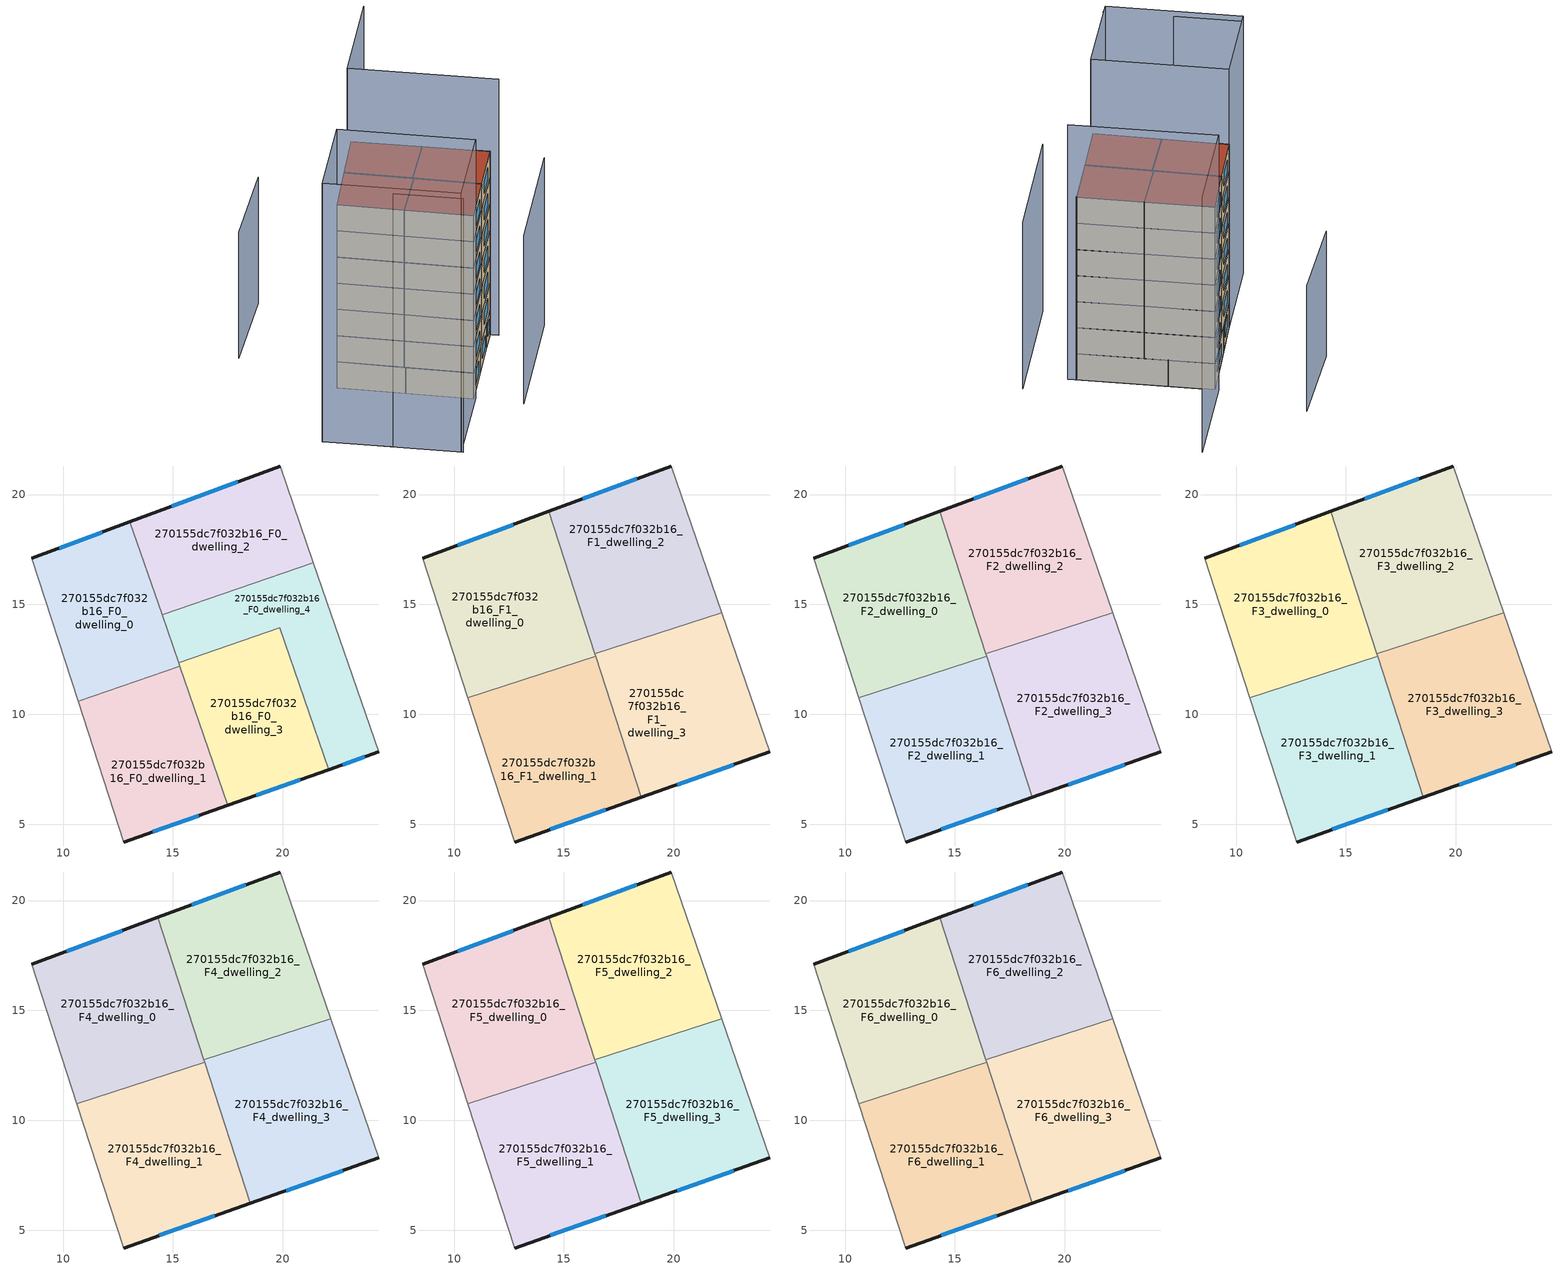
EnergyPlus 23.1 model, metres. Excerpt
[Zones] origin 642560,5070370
270155dc7f032b16_F0_dwelling_0
 floor ground (EU_floor_Construction): 15.31,12.19 13.04,18.76 8.56,17.1 10.68,10.59 z0
 wall outside (EU_wall_Construction): 8.56,17.1 13.04,18.76 z0:3
 wall to 270155dc7f032b16_F0_dwelling_1 (EU_wall_Construction): 15.31,12.19 10.68,10.59 z0:3
 wall adiabatic (EU_wall_Construction): 10.68,10.59 8.56,17.1 z0:3
 wall to 270155dc7f032b16_F0_dwelling_2 (EU_wall_Construction): 13.04,18.76 14.5,14.52 z0:3
 wall to 270155dc7f032b16_F0_dwelling_4 (EU_wall_Construction): 14.5,14.52 15.26,12.34 z0:3
 wall to 270155dc7f032b16_F0_dwelling_3 (EU_wall_Construction): 15.26,12.34 15.31,12.19 z0:3
 window (EU_Window_Construction): 9.82,17.56 11.78,18.29 z0.84:2.16
 ceiling adiabatic (EU_roof_Construction): 15.29,12.25 15.31,12.19 10.68,10.59 10.63,10.74 z3
270155dc7f032b16_F0_dwelling_1
 floor ground (EU_floor_Construction): 17.5,5.86 15.31,12.19 10.68,10.59 12.76,4.19 z0
 wall outside (EU_wall_Construction): 17.5,5.86 12.76,4.19 z0:3
 wall adiabatic (EU_wall_Construction): 12.76,4.19 10.68,10.59 z0:3
 wall to 270155dc7f032b16_F0_dwelling_3 (EU_wall_Construction): 15.31,12.19 17.5,5.86 z0:3
 window (EU_Window_Construction): 16.17,5.39 14.09,4.66 z0.84:2.16
 ceiling adiabatic (EU_roof_Construction): 15.31,12.19 17.5,5.86 12.76,4.19 10.68,10.59 z3
270155dc7f032b16_F0_dwelling_2
 floor ground (EU_floor_Construction): 21.39,16.9 19.87,21.3 13.04,18.76 14.5,14.52 z0
 wall outside (EU_wall_Construction): 13.04,18.76 19.87,21.3 z0:3
 wall adiabatic (EU_wall_Construction): 19.87,21.3 21.39,16.9 z0:3
 wall to 270155dc7f032b16_F0_dwelling_4 (EU_wall_Construction): 21.39,16.9 14.5,14.52 z0:3
 window (EU_Window_Construction): 14.95,19.47 17.96,20.59 z0.84:2.16
270155dc7f032b16_F0_dwelling_3
 floor ground (EU_floor_Construction): 22.09,7.48 19.86,13.93 15.26,12.34 17.5,5.86 z0
 wall outside (EU_wall_Construction): 22.09,7.48 17.5,5.86 z0:3
 wall to 270155dc7f032b16_F0_dwelling_4 (EU_wall_Construction): 15.26,12.34 19.86,13.93 22.09,7.48 z0:3
 window (EU_Window_Construction): 20.8,7.03 18.78,6.31 z0.84:2.16
270155dc7f032b16_F0_dwelling_4
 floor ground (EU_floor_Construction): 24.37,8.29 21.39,16.9 14.5,14.52 15.26,12.34 19.86,13.93 22.09,7.48 z0
 wall outside (EU_wall_Construction): 24.37,8.29 22.09,7.48 z0:3
 wall adiabatic (EU_wall_Construction): 21.39,16.9 24.37,8.29 z0:3
 window (EU_Window_Construction): 23.73,8.06 22.73,7.71 z0.84:2.16
270155dc7f032b16_F1_dwelling_0
 floor to 270155dc7f032b16_F0_dwelling_0 (EU_floor_Construction): 15.29,12.25 13.04,18.76 8.56,17.1 10.63,10.74 z3
 floor to 270155dc7f032b16_F0_dwelling_2 (EU_floor_Construction): 15.7,14.93 14.3,19.23 13.04,18.76 14.5,14.52 z3
 floor to 270155dc7f032b16_F0_dwelling_4 (EU_floor_Construction): 16.41,12.74 15.7,14.93 14.5,14.52 15.26,12.34 z3
 floor to 270155dc7f032b16_F0_dwelling_3 (EU_floor_Construction): 16.44,12.63 16.41,12.74 15.26,12.34 15.29,12.25 z3
 wall outside (EU_wall_Construction): 8.56,17.1 14.3,19.23 z3:6
 wall to 270155dc7f032b16_F1_dwelling_1 (EU_wall_Construction): 16.44,12.63 10.63,10.74 z3:6
 wall adiabatic (EU_wall_Construction): 10.63,10.74 8.56,17.1 z3:6
 wall to 270155dc7f032b16_F1_dwelling_2 (EU_wall_Construction): 14.3,19.23 16.41,12.75 z3:6
 wall to 270155dc7f032b16_F1_dwelling_3 (EU_wall_Construction): 16.41,12.75 16.45,12.63 z3:6
 window (EU_Window_Construction): 10.17,17.7 12.7,18.63 z3.84:5.16
270155dc7f032b16_F1_dwelling_1
 floor to 270155dc7f032b16_F0_dwelling_3 (EU_floor_Construction): 18.52,6.22 16.44,12.63 15.29,12.25 17.5,5.86 z3
 floor adiabatic (EU_floor_Construction): 17.5,5.86 15.29,12.25 15.83,12.43 10.63,10.74 12.76,4.19 18.53,6.22 z3
 wall outside (EU_wall_Construction): 18.53,6.22 12.76,4.19 z3:6
 wall adiabatic (EU_wall_Construction): 12.76,4.19 10.63,10.74 z3:6
 wall to 270155dc7f032b16_F1_dwelling_3 (EU_wall_Construction): 16.44,12.63 18.53,6.22 z3:6
 window (EU_Window_Construction): 16.91,5.65 14.38,4.76 z3.84:5.16
270155dc7f032b16_F1_dwelling_2
 floor to 270155dc7f032b16_F0_dwelling_2 (EU_floor_Construction): 21.39,16.9 19.87,21.3 14.3,19.23 15.7,14.93 z3
 floor to 270155dc7f032b16_F0_dwelling_3 (EU_floor_Construction): 19.88,13.88 19.86,13.93 16.98,12.94 z3
 floor to 270155dc7f032b16_F0_dwelling_4 (EU_floor_Construction): 22.18,14.63 21.39,16.9 15.7,14.93 16.41,12.75 16.98,12.94 19.86,13.93 19.88,13.88 z3
 wall outside (EU_wall_Construction): 14.3,19.23 19.87,21.3 z3:6
 wall adiabatic (EU_wall_Construction): 19.87,21.3 22.18,14.63 z3:6
 wall to 270155dc7f032b16_F1_dwelling_3 (EU_wall_Construction): 22.18,14.63 16.41,12.75 z3:6
 window (EU_Window_Construction): 15.86,19.81 18.31,20.72 z3.84:5.16
270155dc7f032b16_F1_dwelling_3
 floor to 270155dc7f032b16_F0_dwelling_3 (EU_floor_Construction): 22.09,7.48 19.88,13.88 16.98,12.94 16.41,12.74 18.52,6.22 z3
 floor to 270155dc7f032b16_F0_dwelling_4 (EU_floor_Construction): 24.37,8.29 22.18,14.63 19.88,13.88 22.09,7.48 z3; 16.98,12.94 16.41,12.75 16.41,12.74 z3
 wall outside (EU_wall_Construction): 24.37,8.29 18.53,6.22 z3:6
 wall adiabatic (EU_wall_Construction): 22.18,14.63 24.37,8.29 z3:6
 window (EU_Window_Construction): 22.73,7.71 20.16,6.8 z3.84:5.16
270155dc7f032b16_F2_dwelling_0
 floor to 270155dc7f032b16_F1_dwelling_0 (EU_floor_Construction): 16.44,12.63 14.3,19.23 8.56,17.1 10.63,10.74 z6
 wall outside (EU_wall_Construction): 8.56,17.1 14.3,19.23 z6:9
 wall to 270155dc7f032b16_F2_dwelling_1 (EU_wall_Construction): 16.44,12.63 10.63,10.74 z6:9
 wall adiabatic (EU_wall_Construction): 10.63,10.74 8.56,17.1 z6:9
 wall to 270155dc7f032b16_F2_dwelling_2 (EU_wall_Construction): 14.3,19.23 16.41,12.75 z6:9
 wall to 270155dc7f032b16_F2_dwelling_3 (EU_wall_Construction): 16.41,12.75 16.45,12.63 z6:9
 window (EU_Window_Construction): 10.17,17.7 12.7,18.63 z6.84:8.16
270155dc7f032b16_F2_dwelling_1
 floor to 270155dc7f032b16_F1_dwelling_1 (EU_floor_Construction): 18.53,6.22 16.44,12.63 10.63,10.74 12.76,4.19 z6
 wall outside (EU_wall_Construction): 18.53,6.22 12.76,4.19 z6:9
 wall adiabatic (EU_wall_Construction): 12.76,4.19 10.63,10.74 z6:9
 wall to 270155dc7f032b16_F2_dwelling_3 (EU_wall_Construction): 16.44,12.63 18.53,6.22 z6:9
 window (EU_Window_Construction): 16.91,5.65 14.38,4.76 z6.84:8.16
270155dc7f032b16_F2_dwelling_2
 floor to 270155dc7f032b16_F1_dwelling_2 (EU_floor_Construction): 22.18,14.63 19.87,21.3 14.3,19.23 16.41,12.75 z6
 wall outside (EU_wall_Construction): 14.3,19.23 19.87,21.3 z6:9
 wall adiabatic (EU_wall_Construction): 19.87,21.3 22.18,14.63 z6:9
 wall to 270155dc7f032b16_F2_dwelling_3 (EU_wall_Construction): 22.18,14.63 16.41,12.75 z6:9
 window (EU_Window_Construction): 15.86,19.81 18.31,20.72 z6.84:8.16
270155dc7f032b16_F2_dwelling_3
 floor to 270155dc7f032b16_F1_dwelling_3 (EU_floor_Construction): 24.37,8.29 22.18,14.63 16.41,12.75 18.53,6.22 z6
 wall outside (EU_wall_Construction): 24.37,8.29 18.53,6.22 z6:9
 wall adiabatic (EU_wall_Construction): 22.18,14.63 24.37,8.29 z6:9
 window (EU_Window_Construction): 22.73,7.71 20.16,6.8 z6.84:8.16
270155dc7f032b16_F3_dwelling_0
 floor to 270155dc7f032b16_F2_dwelling_0 (EU_floor_Construction): 16.44,12.63 14.3,19.23 8.56,17.1 10.63,10.74 z9
 wall outside (EU_wall_Construction): 8.56,17.1 14.3,19.23 z9:12
 wall to 270155dc7f032b16_F3_dwelling_1 (EU_wall_Construction): 16.44,12.63 10.63,10.74 z9:12
 wall adiabatic (EU_wall_Construction): 10.63,10.74 8.56,17.1 z9:12
 wall to 270155dc7f032b16_F3_dwelling_2 (EU_wall_Construction): 14.3,19.23 16.41,12.75 z9:12
 wall to 270155dc7f032b16_F3_dwelling_3 (EU_wall_Construction): 16.41,12.75 16.45,12.63 z9:12
 window (EU_Window_Construction): 10.17,17.7 12.7,18.63 z9.84:11.16
270155dc7f032b16_F3_dwelling_1
 floor to 270155dc7f032b16_F2_dwelling_1 (EU_floor_Construction): 18.53,6.22 16.44,12.63 10.63,10.74 12.76,4.19 z9
 wall outside (EU_wall_Construction): 18.53,6.22 12.76,4.19 z9:12
 wall adiabatic (EU_wall_Construction): 12.76,4.19 10.63,10.74 z9:12
 wall to 270155dc7f032b16_F3_dwelling_3 (EU_wall_Construction): 16.44,12.63 18.53,6.22 z9:12
 window (EU_Window_Construction): 16.91,5.65 14.38,4.76 z9.84:11.16
270155dc7f032b16_F3_dwelling_2
 floor to 270155dc7f032b16_F2_dwelling_2 (EU_floor_Construction): 22.18,14.63 19.87,21.3 14.3,19.23 16.41,12.75 z9
 wall outside (EU_wall_Construction): 14.3,19.23 19.87,21.3 z9:12
 wall adiabatic (EU_wall_Construction): 19.87,21.3 22.18,14.63 z9:12
 wall to 270155dc7f032b16_F3_dwelling_3 (EU_wall_Construction): 22.18,14.63 16.41,12.75 z9:12
 window (EU_Window_Construction): 15.86,19.81 18.31,20.72 z9.84:11.16
270155dc7f032b16_F3_dwelling_3
 floor to 270155dc7f032b16_F2_dwelling_3 (EU_floor_Construction): 24.37,8.29 22.18,14.63 16.41,12.75 18.53,6.22 z9
 wall outside (EU_wall_Construction): 24.37,8.29 18.53,6.22 z9:12
 wall adiabatic (EU_wall_Construction): 22.18,14.63 24.37,8.29 z9:12
 window (EU_Window_Construction): 22.73,7.71 20.16,6.8 z9.84:11.16
270155dc7f032b16_F4_dwelling_0
 floor to 270155dc7f032b16_F3_dwelling_0 (EU_floor_Construction): 16.44,12.63 14.3,19.23 8.56,17.1 10.63,10.74 z12
 wall outside (EU_wall_Construction): 8.56,17.1 14.3,19.23 z12:15
 wall to 270155dc7f032b16_F4_dwelling_1 (EU_wall_Construction): 16.44,12.63 10.63,10.74 z12:15
 wall adiabatic (EU_wall_Construction): 10.63,10.74 8.56,17.1 z12:15
 wall to 270155dc7f032b16_F4_dwelling_2 (EU_wall_Construction): 14.3,19.23 16.41,12.75 z12:15
 wall to 270155dc7f032b16_F4_dwelling_3 (EU_wall_Construction): 16.41,12.75 16.45,12.63 z12:15
 window (EU_Window_Construction): 10.17,17.7 12.7,18.63 z12.84:14.16
270155dc7f032b16_F4_dwelling_1
 floor to 270155dc7f032b16_F3_dwelling_1 (EU_floor_Construction): 18.53,6.22 16.44,12.63 10.63,10.74 12.76,4.19 z12
 wall outside (EU_wall_Construction): 18.53,6.22 12.76,4.19 z12:15
 wall adiabatic (EU_wall_Construction): 12.76,4.19 10.63,10.74 z12:15
 wall to 270155dc7f032b16_F4_dwelling_3 (EU_wall_Construction): 16.44,12.63 18.53,6.22 z12:15
 window (EU_Window_Construction): 16.91,5.65 14.38,4.76 z12.84:14.16
270155dc7f032b16_F4_dwelling_2
 floor to 270155dc7f032b16_F3_dwelling_2 (EU_floor_Construction): 22.18,14.63 19.87,21.3 14.3,19.23 16.41,12.75 z12
 wall outside (EU_wall_Construction): 14.3,19.23 19.87,21.3 z12:15
 wall adiabatic (EU_wall_Construction): 19.87,21.3 22.18,14.63 z12:15
 wall to 270155dc7f032b16_F4_dwelling_3 (EU_wall_Construction): 22.18,14.63 16.41,12.75 z12:15
 window (EU_Window_Construction): 15.86,19.81 18.31,20.72 z12.84:14.16
270155dc7f032b16_F4_dwelling_3
 floor to 270155dc7f032b16_F3_dwelling_3 (EU_floor_Construction): 24.37,8.29 22.18,14.63 16.41,12.75 18.53,6.22 z12
 wall outside (EU_wall_Construction): 24.37,8.29 18.53,6.22 z12:15
 wall adiabatic (EU_wall_Construction): 22.18,14.63 24.37,8.29 z12:15
 window (EU_Window_Construction): 22.73,7.71 20.16,6.8 z12.84:14.16
270155dc7f032b16_F5_dwelling_0
 floor to 270155dc7f032b16_F4_dwelling_0 (EU_floor_Construction): 16.44,12.63 14.3,19.23 8.56,17.1 10.63,10.74 z15
 wall outside (EU_wall_Construction): 8.56,17.1 14.3,19.23 z15:18
 wall to 270155dc7f032b16_F5_dwelling_1 (EU_wall_Construction): 16.44,12.63 10.63,10.74 z15:18
 wall adiabatic (EU_wall_Construction): 10.63,10.74 8.56,17.1 z15:18
 wall to 270155dc7f032b16_F5_dwelling_2 (EU_wall_Construction): 14.3,19.23 16.41,12.75 z15:18
 wall to 270155dc7f032b16_F5_dwelling_3 (EU_wall_Construction): 16.41,12.75 16.45,12.63 z15:18
 window (EU_Window_Construction): 10.17,17.7 12.7,18.63 z15.84:17.16
270155dc7f032b16_F5_dwelling_1
 floor to 270155dc7f032b16_F4_dwelling_1 (EU_floor_Construction): 18.53,6.22 16.44,12.63 10.63,10.74 12.76,4.19 z15
 wall outside (EU_wall_Construction): 18.53,6.22 12.76,4.19 z15:18
 wall adiabatic (EU_wall_Construction): 12.76,4.19 10.63,10.74 z15:18
 wall to 270155dc7f032b16_F5_dwelling_3 (EU_wall_Construction): 16.44,12.63 18.53,6.22 z15:18
 window (EU_Window_Construction): 16.91,5.65 14.38,4.76 z15.84:17.16
270155dc7f032b16_F5_dwelling_2
 floor to 270155dc7f032b16_F4_dwelling_2 (EU_floor_Construction): 22.18,14.63 19.87,21.3 14.3,19.23 16.41,12.75 z15
 wall outside (EU_wall_Construction): 14.3,19.23 19.87,21.3 z15:18
 wall adiabatic (EU_wall_Construction): 19.87,21.3 22.18,14.63 z15:18
 wall to 270155dc7f032b16_F5_dwelling_3 (EU_wall_Construction): 22.18,14.63 16.41,12.75 z15:18
 window (EU_Window_Construction): 15.86,19.81 18.31,20.72 z15.84:17.16
270155dc7f032b16_F5_dwelling_3
 floor to 270155dc7f032b16_F4_dwelling_3 (EU_floor_Construction): 24.37,8.29 22.18,14.63 16.41,12.75 18.53,6.22 z15
 wall outside (EU_wall_Construction): 24.37,8.29 18.53,6.22 z15:18
 wall adiabatic (EU_wall_Construction): 22.18,14.63 24.37,8.29 z15:18
 window (EU_Window_Construction): 22.73,7.71 20.16,6.8 z15.84:17.16
270155dc7f032b16_F6_dwelling_0
 floor to 270155dc7f032b16_F5_dwelling_0 (EU_floor_Construction): 16.44,12.63 14.3,19.23 8.56,17.1 10.63,10.74 z18
 wall outside (EU_wall_Construction): 8.56,17.1 14.3,19.23 z18:21
 wall to 270155dc7f032b16_F6_dwelling_1 (EU_wall_Construction): 16.44,12.63 10.63,10.74 z18:21
 wall adiabatic (EU_wall_Construction): 10.63,10.74 8.56,17.1 z18:21
 wall to 270155dc7f032b16_F6_dwelling_2 (EU_wall_Construction): 14.3,19.23 16.41,12.75 z18:21
 wall to 270155dc7f032b16_F6_dwelling_3 (EU_wall_Construction): 16.41,12.75 16.45,12.63 z18:21
 window (EU_Window_Construction): 10.17,17.7 12.7,18.63 z18.84:20.16
 roof outside (EU_roof_Construction): 14.3,19.23 16.44,12.63 10.63,10.74 8.56,17.1 z21
270155dc7f032b16_F6_dwelling_1
 floor to 270155dc7f032b16_F5_dwelling_1 (EU_floor_Construction): 18.53,6.22 16.44,12.63 10.63,10.74 12.76,4.19 z18
 wall outside (EU_wall_Construction): 18.53,6.22 12.76,4.19 z18:21
 wall adiabatic (EU_wall_Construction): 12.76,4.19 10.63,10.74 z18:21
 wall to 270155dc7f032b16_F6_dwelling_3 (EU_wall_Construction): 16.44,12.63 18.53,6.22 z18:21
 window (EU_Window_Construction): 16.91,5.65 14.38,4.76 z18.84:20.16
 roof outside (EU_roof_Construction): 16.44,12.63 18.53,6.22 12.76,4.19 10.63,10.74 z21
270155dc7f032b16_F6_dwelling_2
 floor to 270155dc7f032b16_F5_dwelling_2 (EU_floor_Construction): 22.18,14.63 19.87,21.3 14.3,19.23 16.41,12.75 z18
 wall outside (EU_wall_Construction): 14.3,19.23 19.87,21.3 z18:21
 wall adiabatic (EU_wall_Construction): 19.87,21.3 22.18,14.63 z18:21
 wall to 270155dc7f032b16_F6_dwelling_3 (EU_wall_Construction): 22.18,14.63 16.41,12.75 z18:21
 window (EU_Window_Construction): 15.86,19.81 18.31,20.72 z18.84:20.16
 roof outside (EU_roof_Construction): 19.87,21.3 22.18,14.63 16.41,12.75 14.3,19.23 z21
270155dc7f032b16_F6_dwelling_3
 floor to 270155dc7f032b16_F5_dwelling_3 (EU_floor_Construction): 24.37,8.29 22.18,14.63 16.41,12.75 18.53,6.22 z18
 wall outside (EU_wall_Construction): 24.37,8.29 18.53,6.22 z18:21
 wall adiabatic (EU_wall_Construction): 22.18,14.63 24.37,8.29 z18:21
 window (EU_Window_Construction): 22.73,7.71 20.16,6.8 z18.84:20.16
 roof outside (EU_roof_Construction): 22.18,14.63 24.37,8.29 18.53,6.22 16.41,12.75 z21
shading: 14.22,-0.57 28.31,4.33 z0:19.2; -1.04,13.6 3.42,0.61 z0:29; 3.36,0.79 -1.11,13.78 / -1.11,13.78 8.56,17.1 / 8.56,17.1 13.02,4.11 / 13.02,4.11 3.36,0.79 z0:29.6; 24.66,7.47 19.76,21.62 / 19.76,21.62 30.98,25.5 z0:29.3; 19.39,31.19 9.27,28.21 z0:14.4
[Building]
EU S2 Campaign: North Axis=0; Terrain=City; Solar Distribution=FullExterior
[Site:Location]
Lyon-Bron: Latitude=45.75; Longitude=5; Time Zone=1; Elevation=198
[SizingPeriod:WeatherFileDays]
AnnualSizingPeriod: Begin Month=1; Begin Day of Month=1; End Month=12; End Day of Month=31; Day of Week for Start Day=Monday; Use Weather File Daylight Saving Period=No; Use Weather File Rain and Snow Indicators=No
[MATERIAL]
EU_InternalMass_Material: Roughness=MediumRough; Thickness=0.1; Conductivity=1; Density=1800; Specific Heat=900; Thermal Absorptance=0.9; Solar Absorptance=0.7; Visible Absorptance=0.7
[MATERIAL:NOMASS] Roughness=MediumRough; Thermal Absorptance=0.9; Solar Absorptance=0.7; Visible Absorptance=0.7
Name | Thermal Resistance
EU_wall_NoMass | 0.776494
EU_roof_NoMass | 0.486893
EU_floor_NoMass | 0.421597
[WINDOWMATERIAL:SIMPLEGLAZINGSYSTEM]
EU_Window_SimpleGlazing: UFactor=4.24961; Solar Heat Gain Coefficient=0.83; Visible Transmittance=0.83
[CONSTRUCTION]
EU_wall_Construction: EU_wall_NoMass
EU_roof_Construction: EU_roof_NoMass
EU_floor_Construction: EU_floor_NoMass
EU_InternalMass_Construction: EU_InternalMass_Material
EU_Window_Construction: EU_Window_SimpleGlazing
[ZONE] Type=1; Multiplier=1; Ceiling Height=autocalculate; Floor Area=autocalculate; Part of Total Floor Area=Yes
Name | Volume
270155dc7f032b16_F0_dwelling_0 | 99.9485
270155dc7f032b16_F1_dwelling_0; 270155dc7f032b16_F2_dwelling_0; 270155dc7f032b16_F3_dwelling_0; 270155dc7f032b16_F4_dwelling_0; 270155dc7f032b16_F5_dwelling_0; 270155dc7f032b16_F6_dwelling_0 | 124.944
270155dc7f032b16_F0_dwelling_1 | 99.9434
270155dc7f032b16_F1_dwelling_1; 270155dc7f032b16_F2_dwelling_1; 270155dc7f032b16_F3_dwelling_1; 270155dc7f032b16_F4_dwelling_1; 270155dc7f032b16_F5_dwelling_1; 270155dc7f032b16_F6_dwelling_1 | 124.931
270155dc7f032b16_F0_dwelling_2 | 99.9265
270155dc7f032b16_F1_dwelling_2; 270155dc7f032b16_F2_dwelling_2; 270155dc7f032b16_F3_dwelling_2; 270155dc7f032b16_F4_dwelling_2; 270155dc7f032b16_F5_dwelling_2; 270155dc7f032b16_F6_dwelling_2 | 124.938
270155dc7f032b16_F0_dwelling_3 | 99.95
270155dc7f032b16_F1_dwelling_3; 270155dc7f032b16_F2_dwelling_3; 270155dc7f032b16_F3_dwelling_3; 270155dc7f032b16_F4_dwelling_3; 270155dc7f032b16_F5_dwelling_3; 270155dc7f032b16_F6_dwelling_3 | 124.943
270155dc7f032b16_F0_dwelling_4 | 99.9507
[INTERNALMASS] Construction=EU_InternalMass_Construction
Name | Zone or ZoneList | Surface Area
270155dc7f032b16_F0_dwelling_0_EU_InternalMass | 270155dc7f032b16_F0_dwelling_0 | 33.3165
270155dc7f032b16_F0_dwelling_1_EU_InternalMass | 270155dc7f032b16_F0_dwelling_1 | 33.3147
270155dc7f032b16_F0_dwelling_2_EU_InternalMass | 270155dc7f032b16_F0_dwelling_2 | 33.3091
270155dc7f032b16_F0_dwelling_3_EU_InternalMass | 270155dc7f032b16_F0_dwelling_3 | 33.3163
270155dc7f032b16_F0_dwelling_4_EU_InternalMass | 270155dc7f032b16_F0_dwelling_4 | 33.3172
270155dc7f032b16_F1_dwelling_0_EU_InternalMass | 270155dc7f032b16_F1_dwelling_0 | 41.6459
270155dc7f032b16_F1_dwelling_1_EU_InternalMass | 270155dc7f032b16_F1_dwelling_1 | 41.643
270155dc7f032b16_F1_dwelling_2_EU_InternalMass | 270155dc7f032b16_F1_dwelling_2 | 41.6464
270155dc7f032b16_F1_dwelling_3_EU_InternalMass | 270155dc7f032b16_F1_dwelling_3 | 41.6461
270155dc7f032b16_F2_dwelling_0_EU_InternalMass | 270155dc7f032b16_F2_dwelling_0 | 41.6459
270155dc7f032b16_F2_dwelling_1_EU_InternalMass | 270155dc7f032b16_F2_dwelling_1 | 41.643
270155dc7f032b16_F2_dwelling_2_EU_InternalMass | 270155dc7f032b16_F2_dwelling_2 | 41.6464
270155dc7f032b16_F2_dwelling_3_EU_InternalMass | 270155dc7f032b16_F2_dwelling_3 | 41.6461
270155dc7f032b16_F3_dwelling_0_EU_InternalMass | 270155dc7f032b16_F3_dwelling_0 | 41.6459
270155dc7f032b16_F3_dwelling_1_EU_InternalMass | 270155dc7f032b16_F3_dwelling_1 | 41.643
270155dc7f032b16_F3_dwelling_2_EU_InternalMass | 270155dc7f032b16_F3_dwelling_2 | 41.6464
270155dc7f032b16_F3_dwelling_3_EU_InternalMass | 270155dc7f032b16_F3_dwelling_3 | 41.6461
270155dc7f032b16_F4_dwelling_0_EU_InternalMass | 270155dc7f032b16_F4_dwelling_0 | 41.6459
270155dc7f032b16_F4_dwelling_1_EU_InternalMass | 270155dc7f032b16_F4_dwelling_1 | 41.643
270155dc7f032b16_F4_dwelling_2_EU_InternalMass | 270155dc7f032b16_F4_dwelling_2 | 41.6464
270155dc7f032b16_F4_dwelling_3_EU_InternalMass | 270155dc7f032b16_F4_dwelling_3 | 41.6461
270155dc7f032b16_F5_dwelling_0_EU_InternalMass | 270155dc7f032b16_F5_dwelling_0 | 41.6459
270155dc7f032b16_F5_dwelling_1_EU_InternalMass | 270155dc7f032b16_F5_dwelling_1 | 41.643
270155dc7f032b16_F5_dwelling_2_EU_InternalMass | 270155dc7f032b16_F5_dwelling_2 | 41.6464
270155dc7f032b16_F5_dwelling_3_EU_InternalMass | 270155dc7f032b16_F5_dwelling_3 | 41.6461
270155dc7f032b16_F6_dwelling_0_EU_InternalMass | 270155dc7f032b16_F6_dwelling_0 | 41.6459
270155dc7f032b16_F6_dwelling_1_EU_InternalMass | 270155dc7f032b16_F6_dwelling_1 | 41.643
270155dc7f032b16_F6_dwelling_2_EU_InternalMass | 270155dc7f032b16_F6_dwelling_2 | 41.6464
270155dc7f032b16_F6_dwelling_3_EU_InternalMass | 270155dc7f032b16_F6_dwelling_3 | 41.6461
[OTHEREQUIPMENT] Fuel Type=Electricity; Design Level Calculation Method=Watts/Area; Power per Zone Floor Area=1; Fraction Latent=0; Fraction Radiant=0; Fraction Lost=0; Carbon Dioxide Generation Rate=0; EndUse Subcategory=EU_Step8_InternalGains
Name | Zone or ZoneList or Space or SpaceList | Schedule
EU_Step8_InternalGain_270155dc7f032b16_F0_dwelling_0_f000 | 270155dc7f032b16_F0_dwelling_0 | EU_Step8_GainSchedule_270155dc7f032b16_F0_dwelling_0_f000
EU_Step8_InternalGain_270155dc7f032b16_F0_dwelling_1_f000 | 270155dc7f032b16_F0_dwelling_1 | EU_Step8_GainSchedule_270155dc7f032b16_F0_dwelling_1_f000
EU_Step8_InternalGain_270155dc7f032b16_F0_dwelling_2_f000 | 270155dc7f032b16_F0_dwelling_2 | EU_Step8_GainSchedule_270155dc7f032b16_F0_dwelling_2_f000
EU_Step8_InternalGain_270155dc7f032b16_F0_dwelling_3_f000 | 270155dc7f032b16_F0_dwelling_3 | EU_Step8_GainSchedule_270155dc7f032b16_F0_dwelling_3_f000
EU_Step8_InternalGain_270155dc7f032b16_F0_dwelling_4_f000 | 270155dc7f032b16_F0_dwelling_4 | EU_Step8_GainSchedule_270155dc7f032b16_F0_dwelling_4_f000
EU_Step8_InternalGain_270155dc7f032b16_F1_dwelling_0_f000 | 270155dc7f032b16_F1_dwelling_0 | EU_Step8_GainSchedule_270155dc7f032b16_F1_dwelling_0_f000
EU_Step8_InternalGain_270155dc7f032b16_F1_dwelling_1_f000 | 270155dc7f032b16_F1_dwelling_1 | EU_Step8_GainSchedule_270155dc7f032b16_F1_dwelling_1_f000
EU_Step8_InternalGain_270155dc7f032b16_F1_dwelling_2_f000 | 270155dc7f032b16_F1_dwelling_2 | EU_Step8_GainSchedule_270155dc7f032b16_F1_dwelling_2_f000
EU_Step8_InternalGain_270155dc7f032b16_F1_dwelling_3_f000 | 270155dc7f032b16_F1_dwelling_3 | EU_Step8_GainSchedule_270155dc7f032b16_F1_dwelling_3_f000
EU_Step8_InternalGain_270155dc7f032b16_F2_dwelling_0_f000 | 270155dc7f032b16_F2_dwelling_0 | EU_Step8_GainSchedule_270155dc7f032b16_F2_dwelling_0_f000
EU_Step8_InternalGain_270155dc7f032b16_F2_dwelling_1_f000 | 270155dc7f032b16_F2_dwelling_1 | EU_Step8_GainSchedule_270155dc7f032b16_F2_dwelling_1_f000
EU_Step8_InternalGain_270155dc7f032b16_F2_dwelling_2_f000 | 270155dc7f032b16_F2_dwelling_2 | EU_Step8_GainSchedule_270155dc7f032b16_F2_dwelling_2_f000
EU_Step8_InternalGain_270155dc7f032b16_F2_dwelling_3_f000 | 270155dc7f032b16_F2_dwelling_3 | EU_Step8_GainSchedule_270155dc7f032b16_F2_dwelling_3_f000
EU_Step8_InternalGain_270155dc7f032b16_F3_dwelling_0_f000 | 270155dc7f032b16_F3_dwelling_0 | EU_Step8_GainSchedule_270155dc7f032b16_F3_dwelling_0_f000
EU_Step8_InternalGain_270155dc7f032b16_F3_dwelling_1_f000 | 270155dc7f032b16_F3_dwelling_1 | EU_Step8_GainSchedule_270155dc7f032b16_F3_dwelling_1_f000
EU_Step8_InternalGain_270155dc7f032b16_F3_dwelling_2_f000 | 270155dc7f032b16_F3_dwelling_2 | EU_Step8_GainSchedule_270155dc7f032b16_F3_dwelling_2_f000
EU_Step8_InternalGain_270155dc7f032b16_F3_dwelling_3_f000 | 270155dc7f032b16_F3_dwelling_3 | EU_Step8_GainSchedule_270155dc7f032b16_F3_dwelling_3_f000
EU_Step8_InternalGain_270155dc7f032b16_F4_dwelling_0_f000 | 270155dc7f032b16_F4_dwelling_0 | EU_Step8_GainSchedule_270155dc7f032b16_F4_dwelling_0_f000
EU_Step8_InternalGain_270155dc7f032b16_F4_dwelling_1_f000 | 270155dc7f032b16_F4_dwelling_1 | EU_Step8_GainSchedule_270155dc7f032b16_F4_dwelling_1_f000
EU_Step8_InternalGain_270155dc7f032b16_F4_dwelling_2_f000 | 270155dc7f032b16_F4_dwelling_2 | EU_Step8_GainSchedule_270155dc7f032b16_F4_dwelling_2_f000
EU_Step8_InternalGain_270155dc7f032b16_F4_dwelling_3_f000 | 270155dc7f032b16_F4_dwelling_3 | EU_Step8_GainSchedule_270155dc7f032b16_F4_dwelling_3_f000
EU_Step8_InternalGain_270155dc7f032b16_F5_dwelling_0_f000 | 270155dc7f032b16_F5_dwelling_0 | EU_Step8_GainSchedule_270155dc7f032b16_F5_dwelling_0_f000
EU_Step8_InternalGain_270155dc7f032b16_F5_dwelling_1_f000 | 270155dc7f032b16_F5_dwelling_1 | EU_Step8_GainSchedule_270155dc7f032b16_F5_dwelling_1_f000
EU_Step8_InternalGain_270155dc7f032b16_F5_dwelling_2_f000 | 270155dc7f032b16_F5_dwelling_2 | EU_Step8_GainSchedule_270155dc7f032b16_F5_dwelling_2_f000
EU_Step8_InternalGain_270155dc7f032b16_F5_dwelling_3_f000 | 270155dc7f032b16_F5_dwelling_3 | EU_Step8_GainSchedule_270155dc7f032b16_F5_dwelling_3_f000
EU_Step8_InternalGain_270155dc7f032b16_F6_dwelling_0_f000 | 270155dc7f032b16_F6_dwelling_0 | EU_Step8_GainSchedule_270155dc7f032b16_F6_dwelling_0_f000
EU_Step8_InternalGain_270155dc7f032b16_F6_dwelling_1_f000 | 270155dc7f032b16_F6_dwelling_1 | EU_Step8_GainSchedule_270155dc7f032b16_F6_dwelling_1_f000
EU_Step8_InternalGain_270155dc7f032b16_F6_dwelling_2_f000 | 270155dc7f032b16_F6_dwelling_2 | EU_Step8_GainSchedule_270155dc7f032b16_F6_dwelling_2_f000
EU_Step8_InternalGain_270155dc7f032b16_F6_dwelling_3_f000 | 270155dc7f032b16_F6_dwelling_3 | EU_Step8_GainSchedule_270155dc7f032b16_F6_dwelling_3_f000
[ZONEVENTILATION:DESIGNFLOWRATE] Schedule=EU_AlwaysOn; Design Flow Rate Calculation Method=AirChanges/Hour; Air Changes per Hour=0.693814; Ventilation Type=Natural; Fan Pressure Rise=0; Fan Total Efficiency=1; Constant Term Coefficient=1; Temperature Term Coefficient=0; Velocity Term Coefficient=0; Velocity Squared Term Coefficient=0; Minimum Indoor Temperature=-100; Maximum Indoor Temperature=100; Delta Temperature=-100; Minimum Outdoor Temperature=-100; Maximum Outdoor Temperature=100; Maximum Wind Speed=40
Name | Zone or ZoneList or Space or SpaceList
EU_ConstantAir_270155dc7f032b16_F0_dwelling_0 | 270155dc7f032b16_F0_dwelling_0
EU_ConstantAir_270155dc7f032b16_F0_dwelling_1 | 270155dc7f032b16_F0_dwelling_1
EU_ConstantAir_270155dc7f032b16_F0_dwelling_2 | 270155dc7f032b16_F0_dwelling_2
EU_ConstantAir_270155dc7f032b16_F0_dwelling_3 | 270155dc7f032b16_F0_dwelling_3
EU_ConstantAir_270155dc7f032b16_F0_dwelling_4 | 270155dc7f032b16_F0_dwelling_4
EU_ConstantAir_270155dc7f032b16_F1_dwelling_0 | 270155dc7f032b16_F1_dwelling_0
EU_ConstantAir_270155dc7f032b16_F1_dwelling_1 | 270155dc7f032b16_F1_dwelling_1
EU_ConstantAir_270155dc7f032b16_F1_dwelling_2 | 270155dc7f032b16_F1_dwelling_2
EU_ConstantAir_270155dc7f032b16_F1_dwelling_3 | 270155dc7f032b16_F1_dwelling_3
EU_ConstantAir_270155dc7f032b16_F2_dwelling_0 | 270155dc7f032b16_F2_dwelling_0
EU_ConstantAir_270155dc7f032b16_F2_dwelling_1 | 270155dc7f032b16_F2_dwelling_1
EU_ConstantAir_270155dc7f032b16_F2_dwelling_2 | 270155dc7f032b16_F2_dwelling_2
EU_ConstantAir_270155dc7f032b16_F2_dwelling_3 | 270155dc7f032b16_F2_dwelling_3
EU_ConstantAir_270155dc7f032b16_F3_dwelling_0 | 270155dc7f032b16_F3_dwelling_0
EU_ConstantAir_270155dc7f032b16_F3_dwelling_1 | 270155dc7f032b16_F3_dwelling_1
EU_ConstantAir_270155dc7f032b16_F3_dwelling_2 | 270155dc7f032b16_F3_dwelling_2
EU_ConstantAir_270155dc7f032b16_F3_dwelling_3 | 270155dc7f032b16_F3_dwelling_3
EU_ConstantAir_270155dc7f032b16_F4_dwelling_0 | 270155dc7f032b16_F4_dwelling_0
EU_ConstantAir_270155dc7f032b16_F4_dwelling_1 | 270155dc7f032b16_F4_dwelling_1
EU_ConstantAir_270155dc7f032b16_F4_dwelling_2 | 270155dc7f032b16_F4_dwelling_2
EU_ConstantAir_270155dc7f032b16_F4_dwelling_3 | 270155dc7f032b16_F4_dwelling_3
EU_ConstantAir_270155dc7f032b16_F5_dwelling_0 | 270155dc7f032b16_F5_dwelling_0
EU_ConstantAir_270155dc7f032b16_F5_dwelling_1 | 270155dc7f032b16_F5_dwelling_1
EU_ConstantAir_270155dc7f032b16_F5_dwelling_2 | 270155dc7f032b16_F5_dwelling_2
EU_ConstantAir_270155dc7f032b16_F5_dwelling_3 | 270155dc7f032b16_F5_dwelling_3
EU_ConstantAir_270155dc7f032b16_F6_dwelling_0 | 270155dc7f032b16_F6_dwelling_0
EU_ConstantAir_270155dc7f032b16_F6_dwelling_1 | 270155dc7f032b16_F6_dwelling_1
EU_ConstantAir_270155dc7f032b16_F6_dwelling_2 | 270155dc7f032b16_F6_dwelling_2
EU_ConstantAir_270155dc7f032b16_F6_dwelling_3 | 270155dc7f032b16_F6_dwelling_3
[HVACTEMPLATE:THERMOSTAT] Constant Heating Setpoint=20; Constant Cooling Setpoint=50
EU_HeatOnly_270155dc7f032b16_F0_dwelling_0; EU_HeatOnly_270155dc7f032b16_F0_dwelling_1; EU_HeatOnly_270155dc7f032b16_F0_dwelling_2; EU_HeatOnly_270155dc7f032b16_F0_dwelling_3; EU_HeatOnly_270155dc7f032b16_F0_dwelling_4; EU_HeatOnly_270155dc7f032b16_F1_dwelling_0; EU_HeatOnly_270155dc7f032b16_F1_dwelling_1; EU_HeatOnly_270155dc7f032b16_F1_dwelling_2; EU_HeatOnly_270155dc7f032b16_F1_dwelling_3; EU_HeatOnly_270155dc7f032b16_F2_dwelling_0; EU_HeatOnly_270155dc7f032b16_F2_dwelling_1; EU_HeatOnly_270155dc7f032b16_F2_dwelling_2; EU_HeatOnly_270155dc7f032b16_F2_dwelling_3; EU_HeatOnly_270155dc7f032b16_F3_dwelling_0; EU_HeatOnly_270155dc7f032b16_F3_dwelling_1; EU_HeatOnly_270155dc7f032b16_F3_dwelling_2; EU_HeatOnly_270155dc7f032b16_F3_dwelling_3; EU_HeatOnly_270155dc7f032b16_F4_dwelling_0; EU_HeatOnly_270155dc7f032b16_F4_dwelling_1; EU_HeatOnly_270155dc7f032b16_F4_dwelling_2; EU_HeatOnly_270155dc7f032b16_F4_dwelling_3; EU_HeatOnly_270155dc7f032b16_F5_dwelling_0; EU_HeatOnly_270155dc7f032b16_F5_dwelling_1; EU_HeatOnly_270155dc7f032b16_F5_dwelling_2; EU_HeatOnly_270155dc7f032b16_F5_dwelling_3; EU_HeatOnly_270155dc7f032b16_F6_dwelling_0; EU_HeatOnly_270155dc7f032b16_F6_dwelling_1; EU_HeatOnly_270155dc7f032b16_F6_dwelling_2; EU_HeatOnly_270155dc7f032b16_F6_dwelling_3
[HVACTEMPLATE:ZONE:IDEALLOADSAIRSYSTEM] System Availability Schedule=EU_AlwaysOn; Maximum Heating Supply Air Temperature=50; Minimum Cooling Supply Air Temperature=13; Maximum Heating Supply Air Humidity Ratio=0.0156; Minimum Cooling Supply Air Humidity Ratio=0.0077; Heating Limit=NoLimit; Cooling Limit=NoLimit; Heating Availability Schedule=EU_AlwaysOn; Cooling Availability Schedule=EU_CoolingOff; Dehumidification Control Type=ConstantSensibleHeatRatio; Cooling Sensible Heat Ratio=0.7; Dehumidification Setpoint=60; Humidification Control Type=None; Humidification Setpoint=30; Outdoor Air Method=None; Outdoor Air Flow Rate per Person=0.00944; Outdoor Air Flow Rate per Zone Floor Area=0; Outdoor Air Flow Rate per Zone=0; Demand Controlled Ventilation Type=None; Outdoor Air Economizer Type=NoEconomizer; Heat Recovery Type=None; Sensible Heat Recovery Effectiveness=0.7; Latent Heat Recovery Effectiveness=0.65
Name | Template Thermostat
270155dc7f032b16_F0_dwelling_0 | EU_HeatOnly_270155dc7f032b16_F0_dwelling_0
270155dc7f032b16_F0_dwelling_1 | EU_HeatOnly_270155dc7f032b16_F0_dwelling_1
270155dc7f032b16_F0_dwelling_2 | EU_HeatOnly_270155dc7f032b16_F0_dwelling_2
270155dc7f032b16_F0_dwelling_3 | EU_HeatOnly_270155dc7f032b16_F0_dwelling_3
270155dc7f032b16_F0_dwelling_4 | EU_HeatOnly_270155dc7f032b16_F0_dwelling_4
270155dc7f032b16_F1_dwelling_0 | EU_HeatOnly_270155dc7f032b16_F1_dwelling_0
270155dc7f032b16_F1_dwelling_1 | EU_HeatOnly_270155dc7f032b16_F1_dwelling_1
270155dc7f032b16_F1_dwelling_2 | EU_HeatOnly_270155dc7f032b16_F1_dwelling_2
270155dc7f032b16_F1_dwelling_3 | EU_HeatOnly_270155dc7f032b16_F1_dwelling_3
270155dc7f032b16_F2_dwelling_0 | EU_HeatOnly_270155dc7f032b16_F2_dwelling_0
270155dc7f032b16_F2_dwelling_1 | EU_HeatOnly_270155dc7f032b16_F2_dwelling_1
270155dc7f032b16_F2_dwelling_2 | EU_HeatOnly_270155dc7f032b16_F2_dwelling_2
270155dc7f032b16_F2_dwelling_3 | EU_HeatOnly_270155dc7f032b16_F2_dwelling_3
270155dc7f032b16_F3_dwelling_0 | EU_HeatOnly_270155dc7f032b16_F3_dwelling_0
270155dc7f032b16_F3_dwelling_1 | EU_HeatOnly_270155dc7f032b16_F3_dwelling_1
270155dc7f032b16_F3_dwelling_2 | EU_HeatOnly_270155dc7f032b16_F3_dwelling_2
270155dc7f032b16_F3_dwelling_3 | EU_HeatOnly_270155dc7f032b16_F3_dwelling_3
270155dc7f032b16_F4_dwelling_0 | EU_HeatOnly_270155dc7f032b16_F4_dwelling_0
270155dc7f032b16_F4_dwelling_1 | EU_HeatOnly_270155dc7f032b16_F4_dwelling_1
270155dc7f032b16_F4_dwelling_2 | EU_HeatOnly_270155dc7f032b16_F4_dwelling_2
270155dc7f032b16_F4_dwelling_3 | EU_HeatOnly_270155dc7f032b16_F4_dwelling_3
270155dc7f032b16_F5_dwelling_0 | EU_HeatOnly_270155dc7f032b16_F5_dwelling_0
270155dc7f032b16_F5_dwelling_1 | EU_HeatOnly_270155dc7f032b16_F5_dwelling_1
270155dc7f032b16_F5_dwelling_2 | EU_HeatOnly_270155dc7f032b16_F5_dwelling_2
270155dc7f032b16_F5_dwelling_3 | EU_HeatOnly_270155dc7f032b16_F5_dwelling_3
270155dc7f032b16_F6_dwelling_0 | EU_HeatOnly_270155dc7f032b16_F6_dwelling_0
270155dc7f032b16_F6_dwelling_1 | EU_HeatOnly_270155dc7f032b16_F6_dwelling_1
270155dc7f032b16_F6_dwelling_2 | EU_HeatOnly_270155dc7f032b16_F6_dwelling_2
270155dc7f032b16_F6_dwelling_3 | EU_HeatOnly_270155dc7f032b16_F6_dwelling_3
[SIZING:ZONE] Zone Cooling Design Supply Air Temperature Input Method=SupplyAirTemperature; Zone Cooling Design Supply Air Temperature=13; Zone Heating Design Supply Air Temperature Input Method=SupplyAirTemperature; Zone Heating Design Supply Air Temperature=50; Zone Cooling Design Supply Air Humidity Ratio=0.008; Zone Heating Design Supply Air Humidity Ratio=0.008; Cooling Design Air Flow Method=DesignDay; Cooling Design Air Flow Rate=0; Cooling Minimum Air Flow per Zone Floor Area=0.000762; Cooling Minimum Air Flow=0; Cooling Minimum Air Flow Fraction=0.2; Heating Design Air Flow Method=DesignDay; Heating Design Air Flow Rate=0; Heating Maximum Air Flow per Zone Floor Area=0.002032; Heating Maximum Air Flow=0.141576; Heating Maximum Air Flow Fraction=0.3; Account for Dedicated Outdoor Air System=No; Dedicated Outdoor Air System Control Strategy=NeutralSupplyAir; Dedicated Outdoor Air Low Setpoint Temperature for Design=autosize; Dedicated Outdoor Air High Setpoint Temperature for Design=autosize; Zone Load Sizing Method=Sensible Load Only No Latent Load; Zone Latent Cooling Design Supply Air Humidity Ratio Input Method=HumidityRatioDifference; Zone Cooling Design Supply Air Humidity Ratio Difference=0.005; Zone Latent Heating Design Supply Air Humidity Ratio Input Method=HumidityRatioDifference; Zone Humidification Design Supply Air Humidity Ratio Difference=0.005
270155dc7f032b16_F0_dwelling_0; 270155dc7f032b16_F0_dwelling_1; 270155dc7f032b16_F0_dwelling_2; 270155dc7f032b16_F0_dwelling_3; 270155dc7f032b16_F0_dwelling_4; 270155dc7f032b16_F1_dwelling_0; 270155dc7f032b16_F1_dwelling_1; 270155dc7f032b16_F1_dwelling_2; 270155dc7f032b16_F1_dwelling_3; 270155dc7f032b16_F2_dwelling_0; 270155dc7f032b16_F2_dwelling_1; 270155dc7f032b16_F2_dwelling_2; 270155dc7f032b16_F2_dwelling_3; 270155dc7f032b16_F3_dwelling_0; 270155dc7f032b16_F3_dwelling_1; 270155dc7f032b16_F3_dwelling_2; 270155dc7f032b16_F3_dwelling_3; 270155dc7f032b16_F4_dwelling_0; 270155dc7f032b16_F4_dwelling_1; 270155dc7f032b16_F4_dwelling_2; 270155dc7f032b16_F4_dwelling_3; 270155dc7f032b16_F5_dwelling_0; 270155dc7f032b16_F5_dwelling_1; 270155dc7f032b16_F5_dwelling_2; 270155dc7f032b16_F5_dwelling_3; 270155dc7f032b16_F6_dwelling_0; 270155dc7f032b16_F6_dwelling_1; 270155dc7f032b16_F6_dwelling_2; 270155dc7f032b16_F6_dwelling_3
[SCHEDULE:CONSTANT]
Name | Hourly Value
EU_AlwaysOn | 1
EU_CoolingOff | 0
[SCHEDULE:FILE] Column Number=1; Rows to Skip at Top=0; Number of Hours of Data=8760; Column Separator=Comma; Interpolate to Timestep=No; Minutes per Item=60; Adjust Schedule for Daylight Savings=Yes
Name | File
EU_Step8_GainSchedule_270155dc7f032b16_F0_dwelling_0_f000 | ../../schedules/270155dc7f032b16/270155dc7f032b16_F0_dwelling_0_f000_gain.csv
EU_Step8_GainSchedule_270155dc7f032b16_F0_dwelling_1_f000 | ../../schedules/270155dc7f032b16/270155dc7f032b16_F0_dwelling_1_f000_gain.csv
EU_Step8_GainSchedule_270155dc7f032b16_F0_dwelling_2_f000 | ../../schedules/270155dc7f032b16/270155dc7f032b16_F0_dwelling_2_f000_gain.csv
EU_Step8_GainSchedule_270155dc7f032b16_F0_dwelling_3_f000 | ../../schedules/270155dc7f032b16/270155dc7f032b16_F0_dwelling_3_f000_gain.csv
EU_Step8_GainSchedule_270155dc7f032b16_F0_dwelling_4_f000 | ../../schedules/270155dc7f032b16/270155dc7f032b16_F0_dwelling_4_f000_gain.csv
EU_Step8_GainSchedule_270155dc7f032b16_F1_dwelling_0_f000 | ../../schedules/270155dc7f032b16/270155dc7f032b16_F1_dwelling_0_f000_gain.csv
EU_Step8_GainSchedule_270155dc7f032b16_F1_dwelling_1_f000 | ../../schedules/270155dc7f032b16/270155dc7f032b16_F1_dwelling_1_f000_gain.csv
EU_Step8_GainSchedule_270155dc7f032b16_F1_dwelling_2_f000 | ../../schedules/270155dc7f032b16/270155dc7f032b16_F1_dwelling_2_f000_gain.csv
EU_Step8_GainSchedule_270155dc7f032b16_F1_dwelling_3_f000 | ../../schedules/270155dc7f032b16/270155dc7f032b16_F1_dwelling_3_f000_gain.csv
EU_Step8_GainSchedule_270155dc7f032b16_F2_dwelling_0_f000 | ../../schedules/270155dc7f032b16/270155dc7f032b16_F2_dwelling_0_f000_gain.csv
EU_Step8_GainSchedule_270155dc7f032b16_F2_dwelling_1_f000 | ../../schedules/270155dc7f032b16/270155dc7f032b16_F2_dwelling_1_f000_gain.csv
EU_Step8_GainSchedule_270155dc7f032b16_F2_dwelling_2_f000 | ../../schedules/270155dc7f032b16/270155dc7f032b16_F2_dwelling_2_f000_gain.csv
EU_Step8_GainSchedule_270155dc7f032b16_F2_dwelling_3_f000 | ../../schedules/270155dc7f032b16/270155dc7f032b16_F2_dwelling_3_f000_gain.csv
EU_Step8_GainSchedule_270155dc7f032b16_F3_dwelling_0_f000 | ../../schedules/270155dc7f032b16/270155dc7f032b16_F3_dwelling_0_f000_gain.csv
EU_Step8_GainSchedule_270155dc7f032b16_F3_dwelling_1_f000 | ../../schedules/270155dc7f032b16/270155dc7f032b16_F3_dwelling_1_f000_gain.csv
EU_Step8_GainSchedule_270155dc7f032b16_F3_dwelling_2_f000 | ../../schedules/270155dc7f032b16/270155dc7f032b16_F3_dwelling_2_f000_gain.csv
EU_Step8_GainSchedule_270155dc7f032b16_F3_dwelling_3_f000 | ../../schedules/270155dc7f032b16/270155dc7f032b16_F3_dwelling_3_f000_gain.csv
EU_Step8_GainSchedule_270155dc7f032b16_F4_dwelling_0_f000 | ../../schedules/270155dc7f032b16/270155dc7f032b16_F4_dwelling_0_f000_gain.csv
EU_Step8_GainSchedule_270155dc7f032b16_F4_dwelling_1_f000 | ../../schedules/270155dc7f032b16/270155dc7f032b16_F4_dwelling_1_f000_gain.csv
EU_Step8_GainSchedule_270155dc7f032b16_F4_dwelling_2_f000 | ../../schedules/270155dc7f032b16/270155dc7f032b16_F4_dwelling_2_f000_gain.csv
EU_Step8_GainSchedule_270155dc7f032b16_F4_dwelling_3_f000 | ../../schedules/270155dc7f032b16/270155dc7f032b16_F4_dwelling_3_f000_gain.csv
EU_Step8_GainSchedule_270155dc7f032b16_F5_dwelling_0_f000 | ../../schedules/270155dc7f032b16/270155dc7f032b16_F5_dwelling_0_f000_gain.csv
EU_Step8_GainSchedule_270155dc7f032b16_F5_dwelling_1_f000 | ../../schedules/270155dc7f032b16/270155dc7f032b16_F5_dwelling_1_f000_gain.csv
EU_Step8_GainSchedule_270155dc7f032b16_F5_dwelling_2_f000 | ../../schedules/270155dc7f032b16/270155dc7f032b16_F5_dwelling_2_f000_gain.csv
EU_Step8_GainSchedule_270155dc7f032b16_F5_dwelling_3_f000 | ../../schedules/270155dc7f032b16/270155dc7f032b16_F5_dwelling_3_f000_gain.csv
EU_Step8_GainSchedule_270155dc7f032b16_F6_dwelling_0_f000 | ../../schedules/270155dc7f032b16/270155dc7f032b16_F6_dwelling_0_f000_gain.csv
EU_Step8_GainSchedule_270155dc7f032b16_F6_dwelling_1_f000 | ../../schedules/270155dc7f032b16/270155dc7f032b16_F6_dwelling_1_f000_gain.csv
EU_Step8_GainSchedule_270155dc7f032b16_F6_dwelling_2_f000 | ../../schedules/270155dc7f032b16/270155dc7f032b16_F6_dwelling_2_f000_gain.csv
EU_Step8_GainSchedule_270155dc7f032b16_F6_dwelling_3_f000 | ../../schedules/270155dc7f032b16/270155dc7f032b16_F6_dwelling_3_f000_gain.csv
